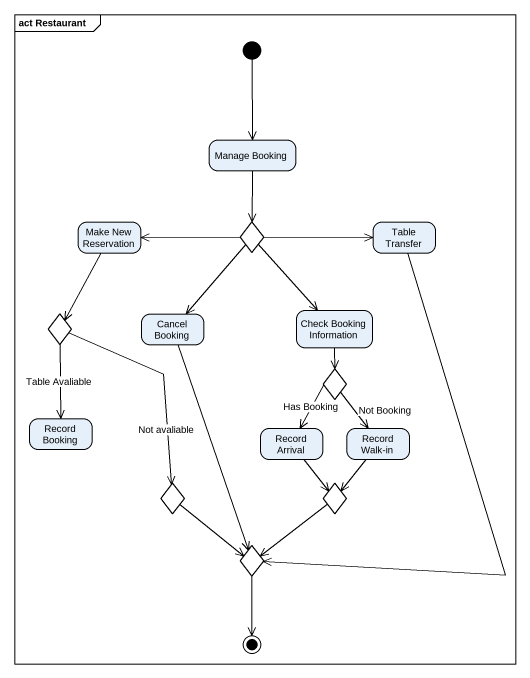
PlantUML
@startuml
mainframe act Restaurant
hide empty description
state "Manage Booking" as Manage_Booking
state "Make New Reservation" as Make_New_Reservation
state choice1 <<choice>>
state "Table Transfer" as Table_Transfer
state "Check Booking Information" as Check_Booking_Information
state choice2 <<choice>>
state "Cancel Booking" as Cancel_Booking
state choice3 <<choice>>
state "Record Booking" as Record_Booking
state "Record Arrival" as Record_Arrival
state "Record Walk-in" as Record_Walk_in
state choice4 <<choice>>
state choice5 <<choice>>
state choice6 <<choice>>
[*] --> Manage_Booking
Manage_Booking --> choice1
Make_New_Reservation --> choice2
choice1 -left-> Make_New_Reservation
choice1 -right-> Table_Transfer
choice1 --> Check_Booking_Information
choice1 --> Cancel_Booking
Table_Transfer --> choice6
Check_Booking_Information --> choice3
choice2 --> Record_Booking : Table Avaliable
choice2 --> choice4 : Not avaliable
Cancel_Booking --> choice6
choice3 --> Record_Arrival : Has Booking
choice3 --> Record_Walk_in : Not Booking
Record_Arrival --> choice5
Record_Walk_in --> choice5
choice4 --> choice6
choice5 --> choice6
choice6 --> [*]
@enduml
